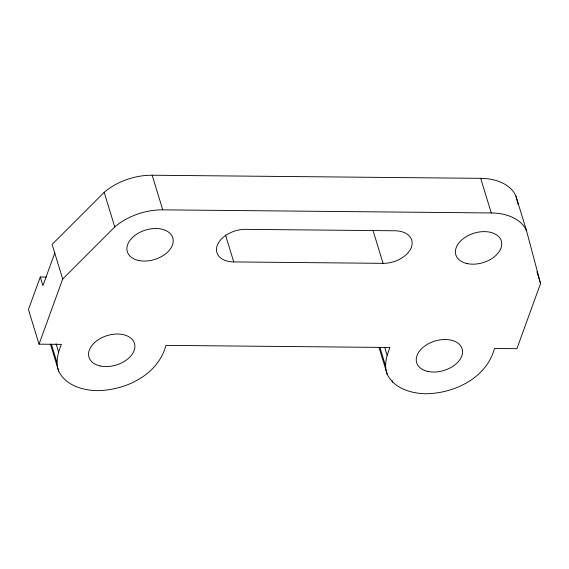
<?xml version="1.0" encoding="UTF-8"?>
<svg xmlns="http://www.w3.org/2000/svg" width="569" height="569" viewBox="0 0 569 569"><rect width="100%" height="100%" fill="white"/><g stroke="black" fill="none" stroke-linecap="round" stroke-linejoin="round"><path stroke-width="0.85" d="M39.033 344.167L62.69 279.03L52.106 244.421L104.184 192.315A51.004 33.052 -17 0 1 152.165 175.231L480.691 178.339A51.004 33.052 -17 0 1 515.976 196.213L526.56 230.822L540.55 283.554L516.894 348.69L494.489 348.477C486.538 378.086 454.325 393.471 425.598 393.769C410.882 393.357 394.232 388.513 387.233 374.338C383.847 365.383 386.451 355.974 389.957 347.488L165.963 345.369C158.004 374.978 125.792 390.362 97.064 390.661C82.356 390.249 65.705 385.398 58.707 371.23C55.321 362.275 57.924 352.865 61.431 344.38L39.033 344.167L28.45 309.557L40.278 276.989L46.309 277.046M54.752 253.077L42.924 285.645L40.278 276.989M62.69 279.03L114.767 226.924A51.004 33.052 -17 0 1 162.748 209.847L491.275 212.955A51.004 33.052 -17 0 1 526.56 230.822M233.738 261.925L383.065 263.34A23.763 15.399 -17 0 0 411.38 247.266A23.763 15.399 -17 0 0 394.893 230.772L245.566 229.357A23.763 15.399 -17 0 0 217.251 245.431A23.763 15.399 -17 0 0 233.738 261.925L225.473 234.912M536.965 271.833L540.55 283.554M480.691 178.339L491.275 212.955M373.001 230.417L383.065 263.34M384.808 347.68L387.133 355.276M392.162 380.604L392.681 382.29M379.921 347.403L385.341 365.127M378.975 347.325L387.233 374.338M152.165 175.231L162.748 209.847M104.184 192.315L114.767 226.924M56.025 343.726L58.6 352.168M51.395 344.288L56.815 362.019M50.449 344.217L58.707 371.23M515.976 196.213L518.231 204.712M467.071 263.575A23.763 15.399 -17 0 0 501.744 243.895A23.763 15.399 -17 0 0 466.921 236.235A23.763 15.399 -17 0 0 467.071 263.575M138.537 260.467A23.763 15.399 -17 0 0 173.218 240.779A23.763 15.399 -17 0 0 138.395 233.126A23.763 15.399 -17 0 0 138.537 260.467M100.215 365.981A23.763 15.399 -17 0 0 134.896 346.293A23.763 15.399 -17 0 0 100.073 338.64A23.763 15.399 -17 0 0 100.215 365.981M427.888 371.443A23.763 15.399 -17 0 0 462.561 351.763A23.763 15.399 -17 0 0 427.739 344.11A23.763 15.399 -17 0 0 427.888 371.443"/></g></svg>
